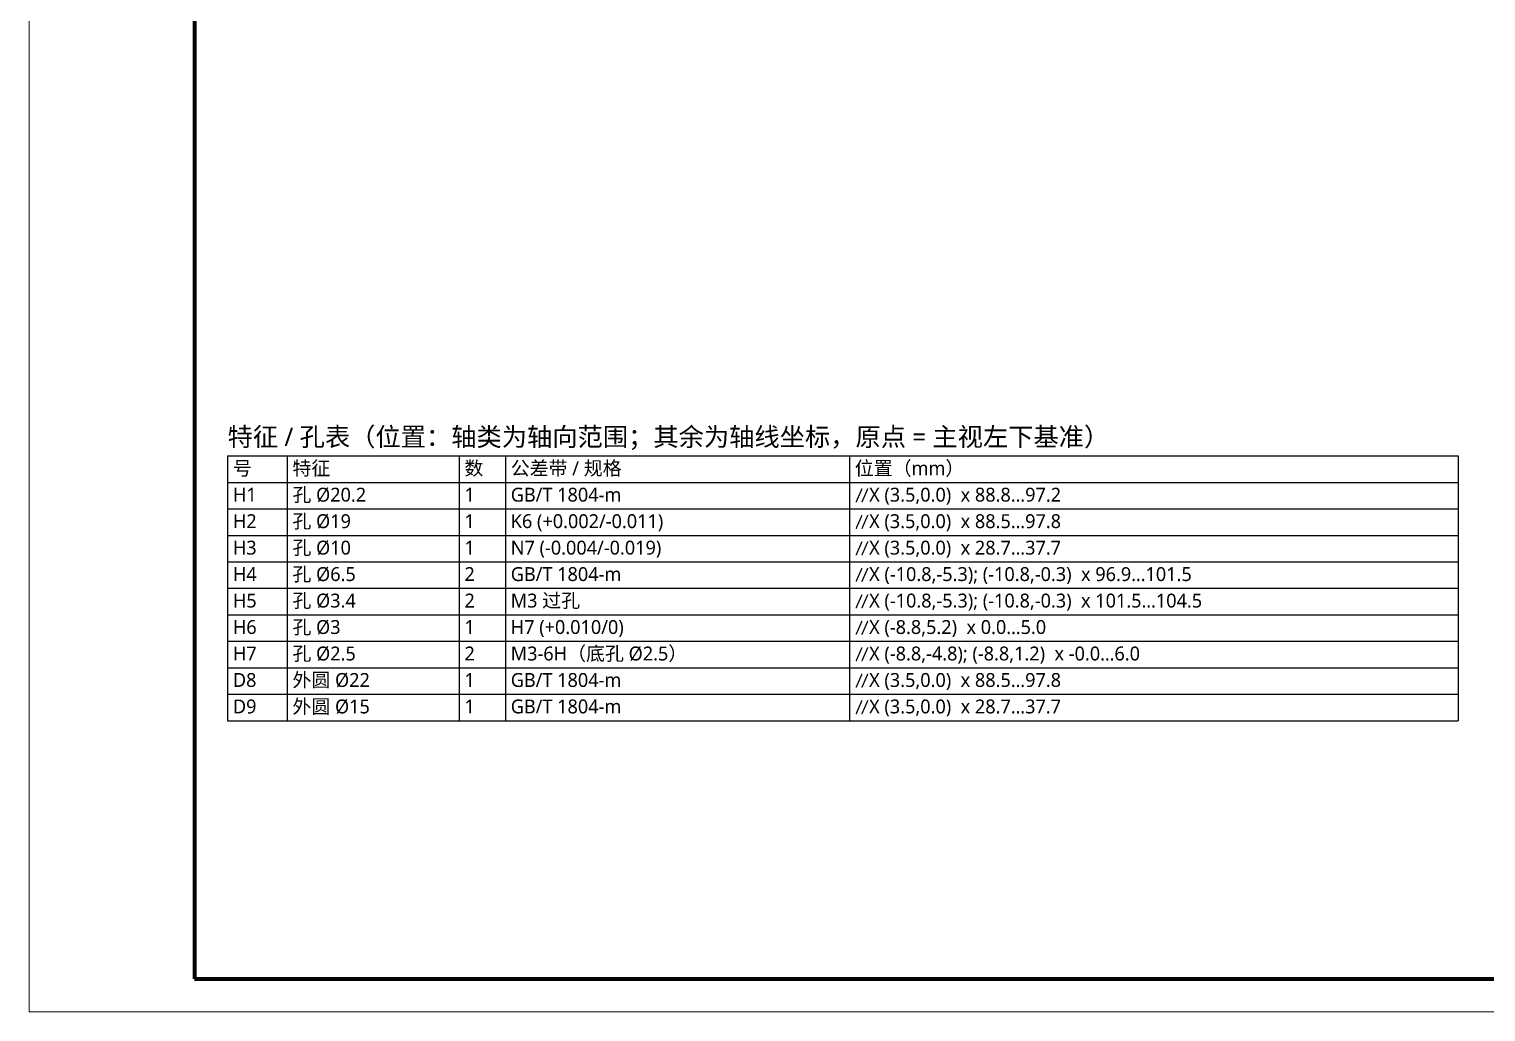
# Model space of a CAD drawing. Header units: millimetres. Extents: x 0 to 420, y 0 to 297.
# Drawn here: x 0 to 220.2, y 0 to 148.5 of the extents above; entities that cross this region are included whole.
import ezdxf

# ---------------------------------------------------------------- set-up
doc = ezdxf.new("R2010")
doc.units = ezdxf.units.MM
doc.layers.add('FRAME', color=7, linetype='CONTINUOUS', lineweight=70)
doc.layers.add('TEXT', color=7, linetype='CONTINUOUS', lineweight=25)
doc.styles.add('CJK', font='NotoSansCJK-Regular.ttc')

msp = doc.modelspace()

# ---------------------------------------------------------------- linework, layer by layer
at = {"layer": 'FRAME', "lineweight": 18}
msp.add_lwpolyline([(0, 0), (420, 0), (420, 297), (0, 297)], close=True, dxfattribs=at)
at = {"layer": 'FRAME'}
msp.add_lwpolyline([(25, 5), (415, 5), (415, 292), (25, 292)], close=True, dxfattribs=at)
at = {"layer": 'TEXT'}
for p, q in [((30, 84), (30, 44)), ((39, 84), (39, 44)), ((65, 84), (65, 44)), ((72, 84), (72, 44)), ((124, 84), (124, 44)), ((216, 84), (216, 44))]:
    msp.add_line(p, q, dxfattribs=at)
for points in [[(30, 84), (216, 84)], [(30, 80), (216, 80)], [(30, 76), (216, 76)], [(30, 72), (216, 72)], [(30, 68), (216, 68)], [(30, 64), (216, 64)], [(30, 60), (216, 60)], [(30, 56), (216, 56)], [(30, 52), (216, 52)], [(30, 48), (216, 48)], [(30, 44), (216, 44)]]:
    msp.add_lwpolyline(points, dxfattribs=at)

# ---------------------------------------------------------------- texts
at = {"layer": 'TEXT', "style": 'CJK'}
for s, height, p in [('特征 / 孔表（位置：轴类为轴向范围；其余为轴线坐标，原点 = 主视左下基准）', 2.8, (30, 85.5)), ('号', 2.1, (30.8, 81.1)), ('特征', 2.1, (39.8, 81.1)), ('数', 2.1, (65.8, 81.1)), ('公差带 / 规格', 2.1, (72.8, 81.1)), ('位置（mm）', 2.1, (124.8, 81.1)), ('孔 Ø20.2', 2.1, (39.8, 77.1)), ('H1', 2.1, (30.8, 77.1)), ('1', 2.1, (65.8, 77.1)), ('GB/T 1804-m', 2.1, (72.8, 77.1)), ('∥X (3.5,0.0)  x 88.8…97.2', 2.1, (124.8, 77.1)), ('H2', 2.1, (30.8, 73.1)), ('孔 Ø19', 2.1, (39.8, 73.1)), ('1', 2.1, (65.8, 73.1)), ('K6 (+0.002/-0.011)', 2.1, (72.8, 73.1)), ('∥X (3.5,0.0)  x 88.5…97.8', 2.1, (124.8, 73.1)), ('H3', 2.1, (30.8, 69.1)), ('孔 Ø10', 2.1, (39.8, 69.1)), ('1', 2.1, (65.8, 69.1)), ('N7 (-0.004/-0.019)', 2.1, (72.8, 69.1)), ('∥X (3.5,0.0)  x 28.7…37.7', 2.1, (124.8, 69.1)), ('H4', 2.1, (30.8, 65.1)), ('孔 Ø6.5', 2.1, (39.8, 65.1)), ('2', 2.1, (65.8, 65.1)), ('GB/T 1804-m', 2.1, (72.8, 65.1)), ('∥X (-10.8,-5.3); (-10.8,-0.3)  x 96.9…101.5', 2.1, (124.8, 65.1)), ('H5', 2.1, (30.8, 61.1)), ('孔 Ø3.4', 2.1, (39.8, 61.1)), ('2', 2.1, (65.8, 61.1)), ('M3 过孔', 2.1, (72.8, 61.1)), ('∥X (-10.8,-5.3); (-10.8,-0.3)  x 101.5…104.5', 2.1, (124.8, 61.1)), ('H6', 2.1, (30.8, 57.1)), ('孔 Ø3', 2.1, (39.8, 57.1)), ('1', 2.1, (65.8, 57.1)), ('H7 (+0.010/0)', 2.1, (72.8, 57.1)), ('∥X (-8.8,5.2)  x 0.0…5.0', 2.1, (124.8, 57.1)), ('H7', 2.1, (30.8, 53.1)), ('孔 Ø2.5', 2.1, (39.8, 53.1)), ('2', 2.1, (65.8, 53.1)), ('M3-6H（底孔 Ø2.5）', 2.1, (72.8, 53.1)), ('∥X (-8.8,-4.8); (-8.8,1.2)  x -0.0…6.0', 2.1, (124.8, 53.1)), ('D8', 2.1, (30.8, 49.1)), ('外圆 Ø22', 2.1, (39.8, 49.1)), ('1', 2.1, (65.8, 49.1)), ('GB/T 1804-m', 2.1, (72.8, 49.1)), ('∥X (3.5,0.0)  x 88.5…97.8', 2.1, (124.8, 49.1)), ('D9', 2.1, (30.8, 45.1)), ('外圆 Ø15', 2.1, (39.8, 45.1)), ('1', 2.1, (65.8, 45.1)), ('GB/T 1804-m', 2.1, (72.8, 45.1)), ('∥X (3.5,0.0)  x 28.7…37.7', 2.1, (124.8, 45.1))]:
    msp.add_text(s, height=height, dxfattribs=at).set_placement(p)

doc.saveas('drawing.dxf')
